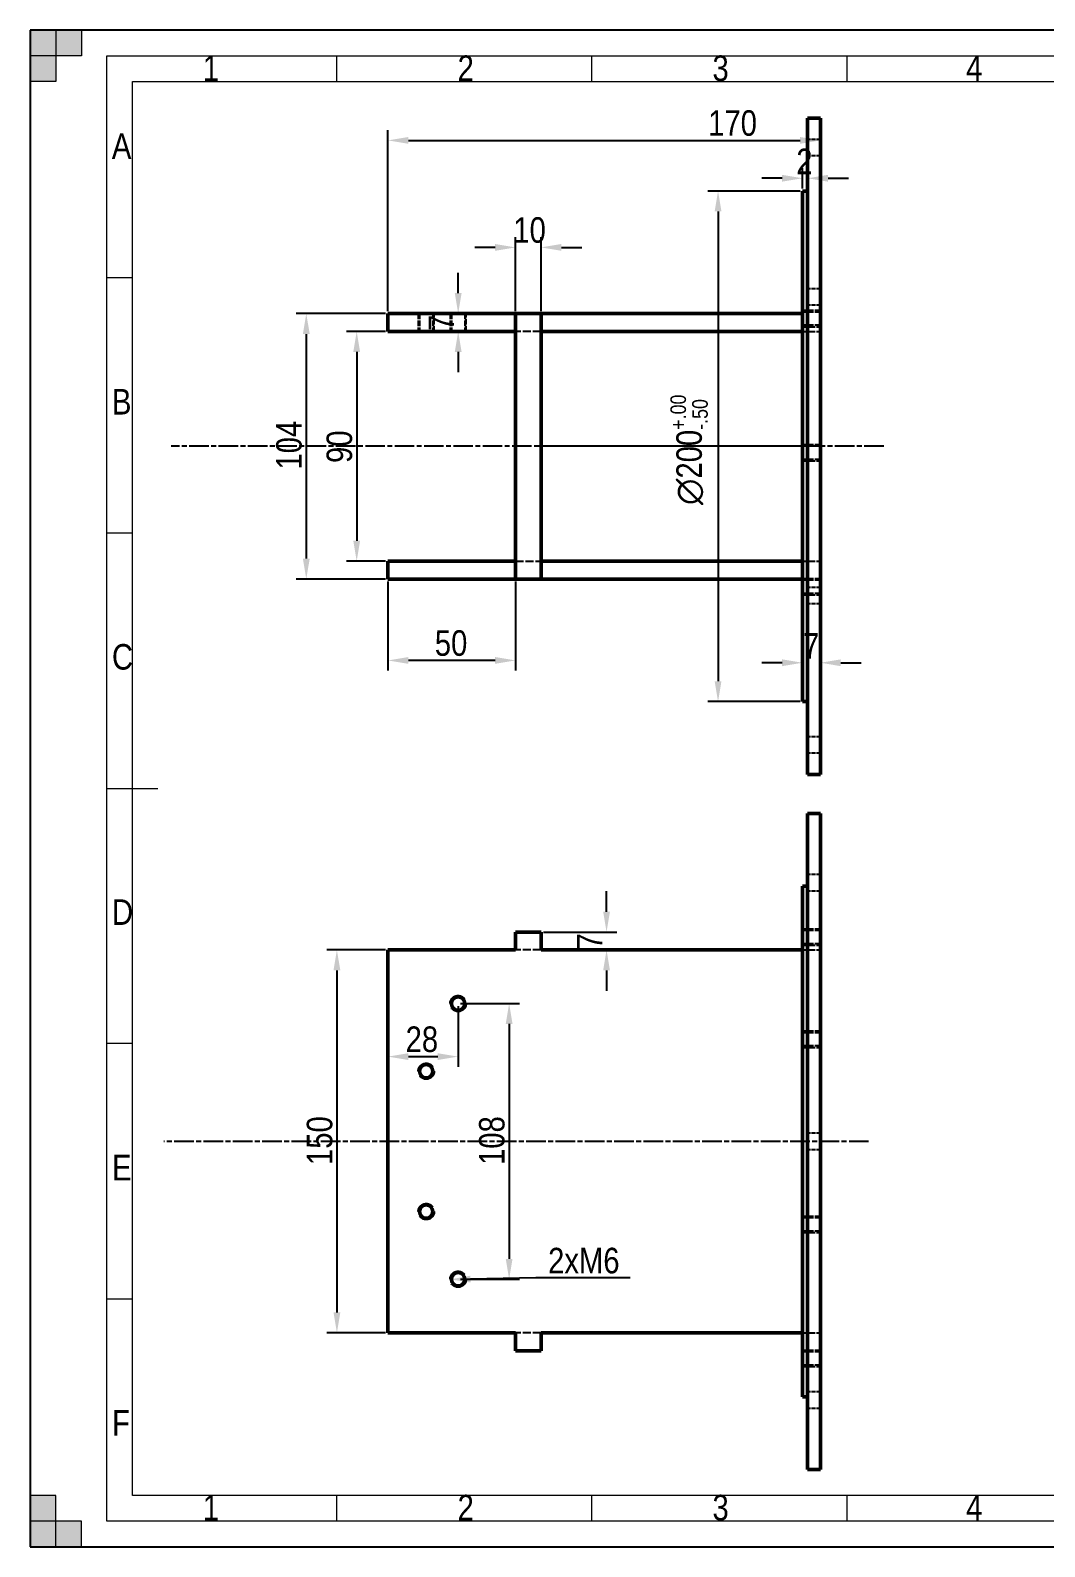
# Model space of a CAD drawing. Header units: millimetres. Extents: x 0 to 840, y 0 to 594.
# Drawn here: x 0 to 398, y 0 to 594 of the extents above; entities that cross this region are included whole.
import ezdxf

# ---------------------------------------------------------------- set-up
doc = ezdxf.new("R2010")
doc.units = ezdxf.units.MM
doc.header["$LTSCALE"] = 2
doc.linetypes.add('CHAIN', pattern=[0.7087, 0.4724, -0.0591, 0.1181, -0.0591])
doc.linetypes.add('DASHED', pattern=[0.2067, 0.1654, -0.0413])
for name, color, linetype, lineweight in [('Centerline (ANSI)', 7, 'Continuous', 25), ('Co ban', 7, 'Continuous', 50), ('Dimension (ANSI)', 7, 'Continuous', 25), ('Hidden Narrow (ANSI)', 7, 'DASHED', 25)]:
    doc.layers.add(name, color=color, linetype=linetype, lineweight=lineweight)
for name, color, linetype, lineweight, true_color in [('Khung ban ve', 5, 'Continuous', 15, 0x0000ff), ('Manh', 7, 'DASHED', 25, 0x008000), ('Manh khung ten', 7, 'Continuous', 15, 0x994c4c), ('Net chu', 30, 'Continuous', 15, 0xff7f00), ('THIN', 5, 'Continuous', 15, 0x0000ff)]:
    doc.layers.add(name, color=color, linetype=linetype, lineweight=lineweight, true_color=true_color)
doc.styles.add('Linh_50', font='')
doc.styles.add('StandardAM_ANSI', font='')
doc.styles.get('Linh_50').set_extended_font_data('VNI-Helve-Condense')
doc.styles.get('StandardAM_ANSI').set_extended_font_data('VNI-Helve-Condense')
doc.dimstyles.new('Default - mm (ANSI)', dxfattribs={"dimscale": 2, "dimtxt": 5, "dimasz": 4, "dimexe": 2, "dimexo": 0.5, "dimgap": 0.8, "dimtad": 1, "dimtoh": 1, "dimdec": 0, "dimrnd": 1e-08, "dimzin": 4, "dimdsep": 46, "dimtxsty": 'StandardAM_ANSI', "dimcen": 0.09, "dimdle": 10, "dimclrd": 256, "dimclre": 256, "dimclrt": 256, "dimadec": 1, "dimazin": 1, "dimtfac": 0.61, "dimtofl": 0, "dimtmove": 0, "dimatfit": 3, "dimldrblk": 'DOT', "dimfxl": 1, "dimtolj": 1, "dimtzin": 4, "dimlwd": -1, "dimlwe": -1, "dimarcsym": 0})

# ---------------------------------------------------------------- blocks, each defined once
blk = doc.blocks.new('Borders A3_Thuong')
at = {"layer": 'THIN'}
for points in [[(0, 297), (10, 297), (10, 292), (0, 292)], [(5, 297), (5, 287), (0, 287), (0, 297)], [(0, 0), (5, 0), (5, 10), (0, 10)], [(0, 5), (0, 0), (10, 0), (10, 5)]]:
    blk.add_hatch(color=256, dxfattribs=at).paths.add_polyline_path(points)
at = {"layer": 'Khung ban ve'}
for p, q in [((20, 287), (410, 287)), ((20, 10), (20, 287)), ((15, 148.5), (25, 148.5)), ((410, 10), (20, 10))]:
    blk.add_line(p, q, dxfattribs=at)
at = {"layer": 'Manh khung ten', "lineweight": 25}
for p, q in [((420, 297), (0, 297)), ((0, 297), (0, 0)), ((0, 0), (420, 0))]:
    blk.add_line(p, q, dxfattribs=at)
at = {"layer": 'Manh khung ten'}
for p, q in [((0, 297), (420, 297)), ((0, 0), (0, 297)), ((15, 292), (415, 292)), ((15, 5), (15, 292)), ((60, 292), (60, 287)), ((110, 292), (110, 287)), ((19.97, 248.54), (14.98, 248.54)), ((19.98, 198.5), (15, 198.5)), ((19.98, 98.54), (15, 98.54)), ((20, 48.5), (15.02, 48.5)), ((60, 10), (60, 5)), ((110, 10), (110, 5)), ((160, 10), (160, 5)), ((415, 5), (15, 5)), ((420, 0), (0, 0))]:
    blk.add_line(p, q, dxfattribs=at)
at = {"layer": 'Net chu'}
blk.add_line((160, 292), (160, 287), dxfattribs=at)
at = {"layer": 'THIN'}
for p, q in [((0, 292), (0, 297)), ((0, 297), (10, 297)), ((0, 297), (5, 297)), ((0, 287), (0, 297)), ((5, 297), (5, 287)), ((10, 297), (10, 292)), ((10, 292), (0, 292)), ((5, 287), (0, 287)), ((5, 10), (0, 10)), ((0, 10), (0, 0)), ((5, 0), (5, 10)), ((0, 5), (0, 0)), ((10, 5), (0, 5)), ((10, 0), (10, 5)), ((0, 0), (10, 0)), ((0, 0), (5, 0))]:
    blk.add_line(p, q, dxfattribs=at)
at = {"layer": 'Net chu', "style": 'Linh_50'}
for s, p in [('1', (33.81, 287.08)), ('2', (83.73, 287.08)), ('3', (133.68, 287.08)), ('4', (183.38, 287.08)), ('A', (15.98, 271.83)), ('B', (16, 221.75)), ('C', (16, 171.79)), ('D', (16, 121.79)), ('E', (16.02, 71.75)), ('F', (16.02, 21.75)), ('1', (33.81, 5.16)), ('2', (83.73, 5.16)), ('3', (133.68, 5.16)), ('4', (183.38, 5.16))]:
    blk.add_text(s, height=5, dxfattribs=at).set_placement(p)
blk = doc.blocks.new('*D6')
at = {"layer": 'Defpoints', "color": 0, "transparency": 16777216}
for p in [(140.16, 476.04), (127.91, 386.04), (140.16, 386.04)]:
    blk.add_point(p, dxfattribs=at)
at = {"layer": 'Dimension (ANSI)', "transparency": 16777216}
for p, q in [((139.16, 476.04), (123.91, 476.04)), ((127.91, 468.04), (127.91, 394.04)), ((139.16, 386.04), (123.91, 386.04))]:
    blk.add_line(p, q, dxfattribs=at)
for points in [[(126.58, 468.04), (129.25, 468.04), (127.91, 476.04)], [(126.58, 394.04), (129.25, 394.04), (127.91, 386.04)]]:
    blk.add_solid(points, dxfattribs=at)
at = {"layer": 'Dimension (ANSI)', "color": 150, "true_color": 0x0080ff, "transparency": 16777216, "insert": (116.1, 424.52), "char_height": 10, "attachment_point": 1, "rotation": 90, "style": 'StandardAM_ANSI'}
blk.add_mtext('\\A1;90', dxfattribs=at)
blk = doc.blocks.new('_Dot')
at = {"color": 0, "linetype": 'ByBlock', "lineweight": -2}
blk.add_line((-0.5, 0), (-1, 0), dxfattribs=at)
at = {"color": 0, "linetype": 'ByBlock', "const_width": 0.5}
blk.add_lwpolyline([(-0.25, 0, 1), (0.25, 0, 1)], format="xyb", close=True, dxfattribs=at)
blk = doc.blocks.new('*D7')
at = {"layer": 'Defpoints', "color": 0, "transparency": 16777216}
for p in [(140.16, 233.75), (120.16, 83.75), (140.16, 83.75)]:
    blk.add_point(p, dxfattribs=at)
at = {"layer": 'Dimension (ANSI)', "transparency": 16777216}
for p, q in [((139.16, 233.75), (116.16, 233.75)), ((120.16, 225.75), (120.16, 91.75)), ((139.16, 83.75), (116.16, 83.75))]:
    blk.add_line(p, q, dxfattribs=at)
for points in [[(118.83, 225.75), (121.5, 225.75), (120.16, 233.75)], [(118.83, 91.75), (121.5, 91.75), (120.16, 83.75)]]:
    blk.add_solid(points, dxfattribs=at)
at = {"layer": 'Dimension (ANSI)', "color": 150, "true_color": 0x0080ff, "transparency": 16777216, "insert": (108.35, 149.51), "char_height": 10, "attachment_point": 1, "rotation": 90, "style": 'StandardAM_ANSI'}
blk.add_mtext('\\A1;150', dxfattribs=at)
blk = doc.blocks.new('*D8')
at = {"layer": 'Defpoints', "color": 0, "transparency": 16777216}
for p in [(140.16, 483.04), (108.16, 379.04), (140.16, 379.04)]:
    blk.add_point(p, dxfattribs=at)
at = {"layer": 'Dimension (ANSI)', "transparency": 16777216}
for p, q in [((139.16, 483.04), (104.16, 483.04)), ((108.16, 475.04), (108.16, 387.04)), ((139.16, 379.04), (104.16, 379.04))]:
    blk.add_line(p, q, dxfattribs=at)
for points in [[(106.83, 475.04), (109.5, 475.04), (108.16, 483.04)], [(106.83, 387.04), (109.5, 387.04), (108.16, 379.04)]]:
    blk.add_solid(points, dxfattribs=at)
at = {"layer": 'Dimension (ANSI)', "color": 150, "true_color": 0x0080ff, "transparency": 16777216, "insert": (96.35, 421.93), "char_height": 10, "attachment_point": 1, "rotation": 90, "style": 'StandardAM_ANSI'}
blk.add_mtext('\\A1;104', dxfattribs=at)
blk = doc.blocks.new('*D9')
at = {"layer": 'Defpoints', "color": 0, "transparency": 16777216}
for p in [(190.16, 508.96), (190.16, 483.04), (200.16, 483.04)]:
    blk.add_point(p, dxfattribs=at)
at = {"layer": 'Dimension (ANSI)', "transparency": 16777216}
for p, q in [((190.16, 484.04), (190.16, 512.96)), ((200.16, 484.04), (200.16, 512.96)), ((182.16, 508.96), (174.16, 508.96)), ((208.16, 508.96), (216.16, 508.96))]:
    blk.add_line(p, q, dxfattribs=at)
for points in [[(182.16, 510.3), (182.16, 507.63), (190.16, 508.96)], [(208.16, 510.3), (208.16, 507.63), (200.16, 508.96)]]:
    blk.add_solid(points, dxfattribs=at)
at = {"layer": 'Dimension (ANSI)', "color": 150, "true_color": 0x0080ff, "transparency": 16777216, "insert": (189.3, 520.78), "char_height": 10, "attachment_point": 1, "style": 'StandardAM_ANSI'}
blk.add_mtext('\\A1;10', dxfattribs=at)
blk = doc.blocks.new('*D10')
at = {"layer": 'Defpoints', "color": 0, "transparency": 16777216}
for p in [(200.16, 240.75), (221.65, 233.75), (225.84, 233.75)]:
    blk.add_point(p, dxfattribs=at)
at = {"layer": 'Dimension (ANSI)', "transparency": 16777216}
for p, q in [((225.84, 248.75), (225.84, 256.75)), ((201.16, 240.75), (229.84, 240.75)), ((225.84, 225.75), (225.84, 217.75))]:
    blk.add_line(p, q, dxfattribs=at)
for points in [[(224.51, 248.75), (227.17, 248.75), (225.84, 240.75)], [(224.51, 225.75), (227.17, 225.75), (225.84, 233.75)]]:
    blk.add_solid(points, dxfattribs=at)
at = {"layer": 'Dimension (ANSI)', "color": 150, "true_color": 0x0080ff, "transparency": 16777216, "insert": (214.24, 233.93), "char_height": 10, "attachment_point": 1, "rotation": 90, "style": 'StandardAM_ANSI'}
blk.add_mtext('\\A1;7', dxfattribs=at)
blk = doc.blocks.new('*D11')
at = {"layer": 'Defpoints', "color": 0, "transparency": 16777216}
for p in [(167.66, 212.75), (140.16, 191.97), (167.66, 191.97)]:
    blk.add_point(p, dxfattribs=at)
at = {"layer": 'Dimension (ANSI)', "transparency": 16777216}
for p, q in [((167.66, 211.75), (167.66, 187.97)), ((148.16, 191.97), (159.66, 191.97))]:
    blk.add_line(p, q, dxfattribs=at)
for points in [[(148.16, 193.31), (148.16, 190.64), (140.16, 191.97)], [(159.66, 193.31), (159.66, 190.64), (167.66, 191.97)]]:
    blk.add_solid(points, dxfattribs=at)
at = {"layer": 'Dimension (ANSI)', "color": 150, "true_color": 0x0080ff, "transparency": 16777216, "insert": (147.09, 203.79), "char_height": 10, "attachment_point": 1, "style": 'StandardAM_ANSI'}
blk.add_mtext('\\A1;28', dxfattribs=at)
blk = doc.blocks.new('*D12')
at = {"layer": 'Defpoints', "color": 0, "transparency": 16777216}
for p in [(167.66, 212.75), (167.66, 104.75), (187.66, 104.75)]:
    blk.add_point(p, dxfattribs=at)
at = {"layer": 'Dimension (ANSI)', "transparency": 16777216}
for p, q in [((168.66, 212.75), (191.66, 212.75)), ((187.66, 204.75), (187.66, 112.75)), ((168.66, 104.75), (191.66, 104.75))]:
    blk.add_line(p, q, dxfattribs=at)
for points in [[(186.33, 204.75), (189, 204.75), (187.66, 212.75)], [(186.33, 112.75), (189, 112.75), (187.66, 104.75)]]:
    blk.add_solid(points, dxfattribs=at)
at = {"layer": 'Dimension (ANSI)', "color": 150, "true_color": 0x0080ff, "transparency": 16777216, "insert": (175.85, 149.52), "char_height": 10, "attachment_point": 1, "rotation": 90, "style": 'StandardAM_ANSI'}
blk.add_mtext('\\A1;108', dxfattribs=at)
blk = doc.blocks.new('*D13')
at = {"layer": 'Defpoints', "color": 0, "transparency": 16777216}
for p in [(164.52, 104.69), (170.8, 104.8)]:
    blk.add_point(p, dxfattribs=at)
at = {"layer": 'Dimension (ANSI)', "transparency": 16777216}
for p, q in [((198.15, 105.26), (172.52, 104.83)), ((235.13, 105.26), (198.15, 105.26))]:
    blk.add_line(p, q, dxfattribs=at)
blk.add_solid([(172.5, 106.16), (172.54, 103.49), (164.52, 104.69)], dxfattribs=at)
at = {"layer": 'Dimension (ANSI)', "color": 150, "true_color": 0x0080ff, "transparency": 16777216, "insert": (199.75, 117.07), "char_height": 10, "attachment_point": 1, "style": 'StandardAM_ANSI'}
blk.add_mtext('\\A1; \\fVNI-Helve-Condense|b0|i0;\\H10.0000;2xM6', dxfattribs=at)
blk = doc.blocks.new('*D14')
at = {"layer": 'Defpoints', "color": 0, "transparency": 16777216}
for p in [(167.7, 483.04), (167.7, 476.04), (167.7, 476.04)]:
    blk.add_point(p, dxfattribs=at)
at = {"layer": 'Dimension (ANSI)', "transparency": 16777216}
for p, q in [((167.7, 491.04), (167.7, 499.04)), ((167.7, 468.04), (167.7, 460.04))]:
    blk.add_line(p, q, dxfattribs=at)
for points in [[(166.36, 491.04), (169.03, 491.04), (167.7, 483.04)], [(166.36, 468.04), (169.03, 468.04), (167.7, 476.04)]]:
    blk.add_solid(points, dxfattribs=at)
at = {"layer": 'Dimension (ANSI)', "color": 150, "true_color": 0x0080ff, "transparency": 16777216, "insert": (156.1, 476.23), "char_height": 10, "attachment_point": 1, "rotation": 90, "style": 'StandardAM_ANSI'}
blk.add_mtext('\\A1;7', dxfattribs=at)
blk = doc.blocks.new('*D15')
at = {"layer": 'Defpoints', "color": 0, "transparency": 16777216}
for p in [(309.66, 550.88), (309.66, 550.88), (140.16, 483.04)]:
    blk.add_point(p, dxfattribs=at)
at = {"layer": 'Dimension (ANSI)', "transparency": 16777216}
for p, q in [((140.16, 484.04), (140.16, 554.88)), ((148.16, 550.88), (301.66, 550.88))]:
    blk.add_line(p, q, dxfattribs=at)
for points in [[(148.16, 552.21), (148.16, 549.55), (140.16, 550.88)], [(301.66, 552.21), (301.66, 549.55), (309.66, 550.88)]]:
    blk.add_solid(points, dxfattribs=at)
at = {"layer": 'Dimension (ANSI)', "color": 150, "true_color": 0x0080ff, "transparency": 16777216, "insert": (265.67, 562.69), "char_height": 10, "attachment_point": 1, "style": 'StandardAM_ANSI'}
blk.add_mtext('\\A1;170', dxfattribs=at)
blk = doc.blocks.new('*D20')
at = {"layer": 'Defpoints', "color": 0, "transparency": 16777216}
for p in [(140.16, 379.04), (190.16, 379.04), (140.16, 347.17)]:
    blk.add_point(p, dxfattribs=at)
at = {"layer": 'Dimension (ANSI)', "transparency": 16777216}
for p, q in [((140.16, 378.04), (140.16, 343.17)), ((190.16, 378.04), (190.16, 343.17)), ((182.16, 347.17), (148.16, 347.17))]:
    blk.add_line(p, q, dxfattribs=at)
for points in [[(148.16, 348.5), (148.16, 345.84), (140.16, 347.17)], [(182.16, 348.5), (182.16, 345.84), (190.16, 347.17)]]:
    blk.add_solid(points, dxfattribs=at)
at = {"layer": 'Dimension (ANSI)', "color": 150, "true_color": 0x0080ff, "transparency": 16777216, "insert": (158.54, 358.98), "char_height": 10, "attachment_point": 1, "style": 'StandardAM_ANSI'}
blk.add_mtext('\\A1;50', dxfattribs=at)
blk = doc.blocks.new('*D21')
at = {"layer": 'Defpoints', "color": 0, "transparency": 16777216}
for p in [(304.66, 536.05), (302.66, 531.04), (304.66, 431.04)]:
    blk.add_point(p, dxfattribs=at)
at = {"layer": 'Dimension (ANSI)', "transparency": 16777216}
for p, q in [((294.66, 536.05), (286.66, 536.05)), ((302.66, 532.04), (302.66, 540.05)), ((312.66, 536.05), (320.66, 536.05))]:
    blk.add_line(p, q, dxfattribs=at)
for points in [[(294.66, 537.39), (294.66, 534.72), (302.66, 536.05)], [(312.66, 537.39), (312.66, 534.72), (304.66, 536.05)]]:
    blk.add_solid(points, dxfattribs=at)
at = {"layer": 'Dimension (ANSI)', "color": 150, "true_color": 0x0080ff, "transparency": 16777216, "insert": (300.2, 547.65), "char_height": 10, "attachment_point": 1, "style": 'StandardAM_ANSI'}
blk.add_mtext('\\A1;2', dxfattribs=at)
blk = doc.blocks.new('*D22')
at = {"layer": 'Defpoints', "color": 0, "transparency": 16777216}
for p in [(302.66, 431.04), (309.66, 431.04), (309.66, 346.26)]:
    blk.add_point(p, dxfattribs=at)
at = {"layer": 'Dimension (ANSI)', "transparency": 16777216}
for p, q in [((294.66, 346.26), (286.66, 346.26)), ((317.66, 346.26), (325.66, 346.26))]:
    blk.add_line(p, q, dxfattribs=at)
for points in [[(294.66, 347.59), (294.66, 344.92), (302.66, 346.26)], [(317.66, 347.59), (317.66, 344.92), (309.66, 346.26)]]:
    blk.add_solid(points, dxfattribs=at)
at = {"layer": 'Dimension (ANSI)', "color": 150, "true_color": 0x0080ff, "transparency": 16777216, "insert": (302.85, 357.86), "char_height": 10, "attachment_point": 1, "style": 'StandardAM_ANSI'}
blk.add_mtext('\\A1;7', dxfattribs=at)
blk = doc.blocks.new('*D23')
at = {"layer": 'Defpoints', "color": 0, "transparency": 16777216}
for p in [(302.66, 531.04), (269.54, 331.04), (302.66, 331.04)]:
    blk.add_point(p, dxfattribs=at)
at = {"layer": 'Dimension (ANSI)', "transparency": 16777216}
for p, q in [((301.66, 531.04), (265.54, 531.04)), ((269.54, 523.04), (269.54, 339.04)), ((301.66, 331.04), (265.54, 331.04))]:
    blk.add_line(p, q, dxfattribs=at)
for points in [[(268.21, 523.04), (270.87, 523.04), (269.54, 531.04)], [(268.21, 339.04), (270.87, 339.04), (269.54, 331.04)]]:
    blk.add_solid(points, dxfattribs=at)
at = {"layer": 'Dimension (ANSI)', "color": 150, "true_color": 0x0080ff, "transparency": 16777216, "insert": (250.87, 408.04), "char_height": 10, "attachment_point": 1, "rotation": 90, "style": 'StandardAM_ANSI'}
blk.add_mtext('\\A1;\\fAIGDT|b0|i0;\\H10.0000;n\\fVNI-Helve-Condense|b0|i0;\\H10.0000;200{\\H6.1;\\S+.00^ -.50;}', dxfattribs=at)

msp = doc.modelspace()

# ---------------------------------------------------------------- linework, layer by layer
at = {"layer": 'Centerline (ANSI)', "linetype": 'CHAIN', "ltscale": 8.113447}
for p, q in [((334.47, 431.04), (55.26, 431.04)), ((304.16, 431.04), (198.66, 431.04)), ((328.53, 158.75), (52.28, 158.75))]:
    msp.add_line(p, q, dxfattribs=at)
at = {"layer": 'Co ban'}
for p, q in [((304.66, 302.54), (304.66, 559.54)), ((304.66, 559.54), (309.66, 559.54)), ((309.66, 302.54), (309.66, 559.54)), ((302.66, 531.04), (302.66, 331.04)), ((302.66, 531.04), (304.66, 531.04)), ((190.16, 483.04), (140.16, 483.04)), ((140.16, 476.04), (140.16, 483.04)), ((190.16, 379.04), (190.16, 483.04)), ((190.16, 483.04), (200.16, 483.04)), ((200.16, 483.04), (200.16, 379.04)), ((302.66, 483.04), (200.16, 483.04)), ((190.16, 476.04), (140.16, 476.04)), ((302.66, 476.04), (200.16, 476.04)), ((190.16, 386.04), (140.16, 386.04)), ((140.16, 386.04), (140.16, 379.04)), ((302.66, 386.04), (200.16, 386.04)), ((190.16, 379.04), (140.16, 379.04)), ((190.16, 379.04), (200.16, 379.04)), ((302.66, 379.04), (200.16, 379.04)), ((302.66, 331.04), (304.66, 331.04)), ((304.66, 302.54), (309.66, 302.54)), ((304.66, 30.25), (304.66, 287.25)), ((304.66, 287.25), (309.66, 287.25)), ((309.66, 30.25), (309.66, 287.25)), ((302.66, 258.75), (302.66, 58.75)), ((302.66, 258.75), (304.66, 258.75)), ((190.16, 240.75), (200.16, 240.75)), ((190.16, 233.75), (190.16, 240.75)), ((200.16, 233.75), (200.16, 240.75)), ((190.16, 233.75), (140.16, 233.75)), ((140.16, 83.75), (140.16, 233.75)), ((302.66, 233.75), (200.16, 233.75)), ((190.16, 83.75), (140.16, 83.75)), ((190.16, 83.75), (190.16, 76.75)), ((200.16, 83.75), (200.16, 76.75)), ((302.66, 83.75), (200.16, 83.75)), ((190.16, 76.75), (200.16, 76.75)), ((302.66, 58.75), (304.66, 58.75)), ((304.66, 30.25), (309.66, 30.25))]:
    msp.add_line(p, q, dxfattribs=at)
for centre in [(167.66, 212.75), (155.16, 186.25), (155.16, 131.25), (167.66, 104.75)]:
    msp.add_circle(centre, 2.6, dxfattribs=at)
at = {"layer": 'Hidden Narrow (ANSI)', "ltscale": 6.666338}
for p, q in [((152.02, 483.04), (152.02, 476.04)), ((158.3, 476.04), (158.3, 483.04)), ((164.52, 483.04), (164.52, 476.04)), ((170.8, 476.04), (170.8, 483.04)), ((309.66, 484.19), (302.66, 484.19)), ((302.66, 477.9), (309.66, 477.9)), ((309.66, 431.69), (302.66, 431.69)), ((302.66, 425.4), (309.66, 425.4)), ((309.66, 379.19), (302.66, 379.19)), ((302.66, 372.9), (309.66, 372.9)), ((309.66, 241.89), (302.66, 241.89)), ((302.66, 235.6), (309.66, 235.6)), ((309.66, 201.89), (302.66, 201.89)), ((302.66, 195.6), (309.66, 195.6)), ((309.66, 129.39), (302.66, 129.39)), ((302.66, 123.1), (309.66, 123.1)), ((309.66, 76.89), (302.66, 76.89)), ((302.66, 70.6), (309.66, 70.6))]:
    msp.add_line(p, q, dxfattribs=at)
at = {"layer": 'Hidden Narrow (ANSI)', "ltscale": 23.87352}
for centre in [(167.66, 212.75), (155.16, 186.25), (155.16, 131.25), (167.66, 104.75)]:
    msp.add_circle(centre, 3.14, dxfattribs=at)
at = {"layer": 'Manh', "ltscale": 4.761642}
for p, q in [((309.66, 551.29), (304.66, 551.29)), ((309.66, 544.79), (304.66, 544.79)), ((309.66, 492.79), (304.66, 492.79)), ((309.66, 486.29), (304.66, 486.29)), ((309.66, 375.79), (304.66, 375.79)), ((309.66, 369.29), (304.66, 369.29)), ((309.66, 317.29), (304.66, 317.29)), ((309.66, 310.79), (304.66, 310.79)), ((309.66, 263.32), (304.66, 263.32)), ((309.66, 256.82), (304.66, 256.82)), ((309.66, 162), (304.66, 162)), ((309.66, 155.5), (304.66, 155.5)), ((309.66, 60.67), (304.66, 60.67)), ((309.66, 54.17), (304.66, 54.17))]:
    msp.add_line(p, q, dxfattribs=at)
at = {"layer": 'Manh', "ltscale": 6.666338}
for p, q in [((152.56, 483.04), (152.56, 476.04)), ((157.76, 483.04), (157.76, 476.04)), ((165.06, 483.04), (165.06, 476.04)), ((170.26, 483.04), (170.26, 476.04)), ((309.66, 483.64), (302.66, 483.64)), ((309.66, 478.44), (302.66, 478.44)), ((302.66, 476.04), (309.66, 476.04)), ((309.66, 431.14), (302.66, 431.14)), ((309.66, 425.94), (302.66, 425.94)), ((302.66, 386.04), (309.66, 386.04)), ((309.66, 378.64), (302.66, 378.64)), ((309.66, 373.44), (302.66, 373.44)), ((309.66, 241.35), (302.66, 241.35)), ((309.66, 236.15), (302.66, 236.15)), ((302.66, 233.75), (309.66, 233.75)), ((309.66, 201.35), (302.66, 201.35)), ((309.66, 196.15), (302.66, 196.15)), ((309.66, 128.85), (302.66, 128.85)), ((309.66, 123.65), (302.66, 123.65)), ((302.66, 83.75), (309.66, 83.75)), ((309.66, 76.35), (302.66, 76.35)), ((309.66, 71.15), (302.66, 71.15))]:
    msp.add_line(p, q, dxfattribs=at)
at = {"layer": 'Manh', "ltscale": 9.523383}
for p, q in [((200.16, 476.04), (190.16, 476.04)), ((190.16, 386.04), (200.16, 386.04)), ((200.16, 233.75), (190.16, 233.75)), ((200.16, 83.75), (190.16, 83.75))]:
    msp.add_line(p, q, dxfattribs=at)

# ---------------------------------------------------------------- block references
at = {"xscale": 2, "yscale": 2, "zscale": 2}
msp.add_blockref('Borders A3_Thuong', (0, 0), dxfattribs=at)

# ---------------------------------------------------------------- dimensions: what is measured, and where the dimension line sits
at = {"layer": 'Dimension (ANSI)'}
for base, p1, p2, angle, override, picture, middle in [((309.66225882, 550.87869791), (140.16225882, 483.0443739), (309.66225882, 550.87869791), 180, {"dimgap": 0.8, "dimtoh": 0, "dimdec": 0, "dimse2": 1, "dimtol": 0, "dimlim": 0, "dimtp": 0, "dimtm": 0, "dimtdec": 2, "dimatfit": 1}, '*D15', (274.91225882, 550.87869791)), ((190.16, 508.96), (200.16, 483.04), (190.16, 483.04), 180, {"dimgap": 0.8, "dimtoh": 0, "dimdec": 0, "dimtol": 0, "dimlim": 0, "dimtp": 0, "dimtm": 0, "dimtdec": 2, "dimatfit": 1}, '*D9', (195.16, 508.96)), ((167.7, 476.04), (167.7, 483.04), (167.7, 476.04), 90, {"dimgap": 0.8, "dimtoh": 0, "dimdec": 0, "dimse1": 1, "dimse2": 1, "dimtol": 0, "dimlim": 0, "dimtp": 0, "dimtm": 0, "dimtdec": 2, "dimatfit": 1}, '*D14', (167.7, 479.54)), ((108.16, 379.04), (140.16, 483.04), (140.16, 379.04), 90, {"dimgap": 0.8, "dimtoh": 0, "dimdec": 0, "dimtol": 0, "dimlim": 0, "dimtp": 0, "dimtm": 0, "dimtdec": 2, "dimatfit": 1}, '*D8', (108.16, 431.04)), ((127.91, 386.04), (140.16, 476.04), (140.16, 386.04), 90, {"dimgap": 0.8, "dimtoh": 0, "dimdec": 0, "dimtol": 0, "dimlim": 0, "dimtp": 0, "dimtm": 0, "dimtdec": 2, "dimatfit": 1}, '*D6', (127.91, 431.04)), ((225.84, 233.75), (200.16, 240.75), (221.65, 233.75), 90, {"dimgap": 0.8, "dimtoh": 0, "dimdec": 0, "dimse2": 1, "dimtol": 0, "dimlim": 0, "dimtp": 0, "dimtm": 0, "dimtdec": 2, "dimatfit": 1}, '*D10', (225.84, 237.25)), ((120.16, 83.75), (140.16, 233.75), (140.16, 83.75), 90, {"dimgap": 0.8, "dimtoh": 0, "dimdec": 0, "dimtol": 0, "dimlim": 0, "dimtp": 0, "dimtm": 0, "dimtdec": 2, "dimatfit": 1}, '*D7', (120.16, 158.75)), ((187.66, 104.75), (167.66, 212.75), (167.66, 104.75), 90, {"dimgap": 0.8, "dimtoh": 0, "dimdec": 0, "dimtol": 0, "dimlim": 0, "dimtp": 0, "dimtm": 0, "dimtdec": 2, "dimatfit": 1}, '*D12', (187.66, 158.75))]:
    dim = msp.add_linear_dim(base=base, p1=p1, p2=p2, angle=angle, dimstyle='Default - mm (ANSI)', override=override, dxfattribs=at)
    dim.commit()
    dim.dimension.update_dxf_attribs({"geometry": picture, "text_midpoint": middle, "dimtype": 160})
for base, p1, p2, override, picture, middle in [((304.66, 536.05), (302.66, 531.04), (304.66, 431.04), {"dimgap": 0.8, "dimtoh": 0, "dimdec": 0, "dimse2": 1, "dimtol": 0, "dimlim": 0, "dimtp": 0, "dimtm": 0, "dimtdec": 2, "dimatfit": 1}, '*D21', (303.66, 536.05)), ((309.66, 346.26), (302.66, 431.04), (309.66, 431.04), {"dimgap": 0.8, "dimtoh": 0, "dimdec": 0, "dimse1": 1, "dimse2": 1, "dimtol": 0, "dimlim": 0, "dimtp": 0, "dimtm": 0, "dimtdec": 2, "dimatfit": 1}, '*D22', (306.16, 346.26)), ((140.16, 347.17), (190.16, 379.04), (140.16, 379.04), {"dimgap": 0.8, "dimtoh": 0, "dimdec": 0, "dimtol": 0, "dimlim": 0, "dimtp": 0, "dimtm": 0, "dimtdec": 2, "dimatfit": 1}, '*D20', (165.16, 347.17)), ((167.66225882, 191.97271197), (140.16225882, 191.97271197), (167.66225882, 212.74587381), {"dimgap": 0.8, "dimtoh": 0, "dimdec": 0, "dimse1": 1, "dimtol": 0, "dimlim": 0, "dimtp": 0, "dimtm": 0, "dimtdec": 2, "dimatfit": 1}, '*D11', (153.91225882, 191.97271197))]:
    dim = msp.add_linear_dim(base=base, p1=p1, p2=p2, dimstyle='Default - mm (ANSI)', override=override, dxfattribs=at)
    dim.commit()
    dim.dimension.update_dxf_attribs({"geometry": picture, "text_midpoint": middle, "dimtype": 160})
dim = msp.add_linear_dim(base=(269.54, 331.04), p1=(302.66, 531.04), p2=(302.66, 331.04), angle=90, text='\\fAIGDT|b0|i0;\\H10.0000;n\\fVNI-Helve-Condense|b0|i0;\\H10.0000;<>', dimstyle='Default - mm (ANSI)', override={"dimgap": 0.8, "dimtoh": 0, "dimdec": 0, "dimtol": 1, "dimlim": 0, "dimtp": 0, "dimtm": 0.5, "dimtdec": 2, "dimatfit": 1}, dxfattribs=at)
dim.commit()
dim.dimension.update_dxf_attribs({"geometry": '*D23', "text_midpoint": (269.54, 431.04), "dimtype": 160})
dim = msp.add_diameter_dim_2p(p1=(170.8, 104.8), p2=(164.52, 104.69), text=' \\fVNI-Helve-Condense|b0|i0;\\H10.0000;2xM6', dimstyle='Default - mm (ANSI)', override={"dimgap": 0.8, "dimtih": 1, "dimdec": 0, "dimlfac": 1, "dimtol": 0, "dimlim": 0, "dimtp": 0, "dimtm": 0, "dimtdec": 2}, dxfattribs=at)
dim.commit()
dim.dimension.update_dxf_attribs({"geometry": '*D13', "text_midpoint": (198.15, 105.26), "dimtype": 163})

doc.saveas('drawing.dxf')
